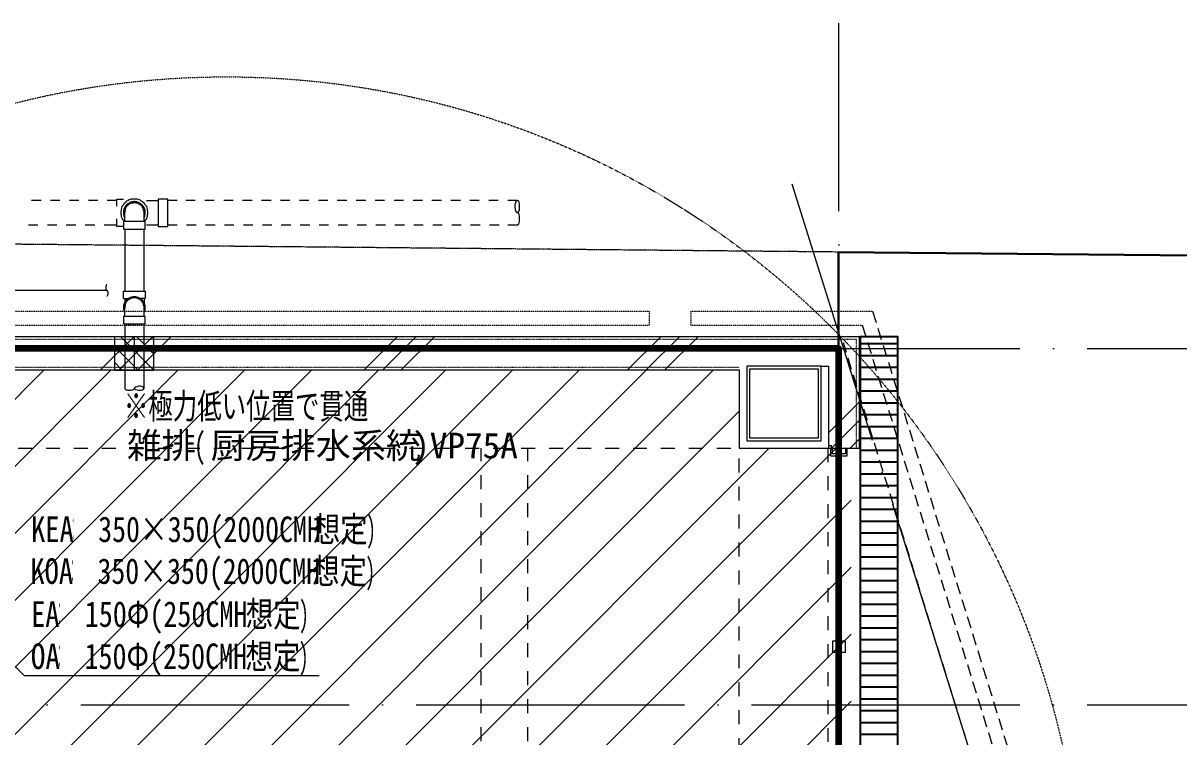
# Model space of a CAD drawing. Header units: millimetres. Extents: x 66582 to 239543, y 3715 to 66615.
# Drawn here: x 81535 to 87737, y 27503 to 31330 of the extents above; entities that cross this region are included whole.
import ezdxf

# ---------------------------------------------------------------- set-up
doc = ezdxf.new("R2010")
doc.units = ezdxf.units.MM
for name, pattern in [('ACAD_ISO04W100', [30, 24, -3, 0, -3]), ('CENTER', [10.6, 7, -1.2, 1.2, -1.2]), ('DASHED1', [2.5, 1.25, -1.25]), ('DASHED2', [9.525, 6.35, -3.175]), ('VW-01 短破線', [2.116125, 1.058062, -1.058062]), ('ラインタイプ-11', [2.116537, 1.058463, -1.058075]), ('ラインタイプ-35', [1.058062, 0.352679, -0.705383])]:
    doc.linetypes.add(name, pattern=pattern)
doc.layers.get('Defpoints').update_dxf_attribs({"color": 252})
for name, color, linetype, lineweight in [('1-0通芯', 2, 'ACAD_ISO04W100', 5), ('1-1 躯体', 6, 'Continuous', 18), ('1-12 天伏図', 1, 'Continuous', 13), ('1-18 敷地境界線', 6, 'Continuous', 20), ('1-3 内装仕上', 7, 'Continuous', 15), ('1-4 金属建具類', 1, 'Continuous', 13), ('10-12 ハッチ', 50, 'Continuous', 13), ('5-1 換気ダクト', 80, 'Continuous', 9), ('6-1 給水管', 170, 'Continuous', 13), ('6-4 排水管・通気管', 32, 'Continuous', 13), ('C-0 リースライン図', 11, 'Continuous', 30), ('C-7 排煙検証図', 181, 'Continuous', 13), ('非常照明_プロット', 7, 'Continuous', 5)]:
    doc.layers.add(name, color=color, linetype=linetype, lineweight=lineweight)
doc.layers.add('1-5 金物類', color=4, linetype='Continuous')
doc.styles.add('MS Gothic', font='MS Gothic.ttf', dxfattribs={"height": 1})

# ---------------------------------------------------------------- blocks, each defined once
blk = doc.blocks.new('グループ-1760')
at = {"layer": '非常照明_プロット', "color": 94, "linetype": 'VW-01 短破線', "lineweight": 18, "true_color": 0x00aa00, "transparency": 33554687}
blk.add_circle((2864.1, 39887.7), 4600, dxfattribs=at)

msp = doc.modelspace()

# ---------------------------------------------------------------- hatches: boundary and pattern name
at = {"layer": '1-5 金物類'}
h = msp.add_hatch(dxfattribs=at)
h.set_pattern_fill('ANSI31', color=256, scale=20, angle=315)
h.set_pattern_definition([(0, (14604.215, 63394.58), (1e-14, 63.5), [])])
h.paths.add_polyline_path([(86027.6816, 27138.4572), (86227.6816, 27138.4572), (86227.6816, 29650.9572), (86027.6816, 29650.9572)])
at = {"layer": '10-12 ハッチ', "true_color": 0xaaaaaa, "transparency": 33554687}
h = msp.add_hatch(dxfattribs=at)
h.set_pattern_fill('RC', color=253, scale=50, style=0, pattern_type=2)
h.set_pattern_definition([(45, (79104.3, 63394.6), (-707.107, 707.107), []), (45, (79204.3, 63394.6), (-707.107, 707.107), []), (45, (79304.3, 63394.6), (-707.107, 707.107), [])])
h.paths.add_polyline_path([(85182.6818, 29470.9572), (85857.6814, 29480.9571), (85857.6814, 29065.9574), (85872.6814, 29065.9574), (85872.6814, 29050.9574), (86022.6814, 29050.9574), (86022.6814, 29650.9572), (79274.6814, 29650.9572), (79274.6814, 29470.9572)])
h.paths.add_polyline_path([(85857.6814, 29060.9573), (85855.1816, 29050.9574), (85857.6814, 29050.9574)])
h.paths.add_polyline_path([(71247.2739, 29650.9572), (71247.2739, 25450.6727), (71269.117, 25450.6727), (71269.117, 24913.6906), (71247.2739, 24913.6906), (71247.2739, 23275.9572), (72567.6816, 23275.9572), (72567.6816, 22470.957), (72567.6818, 22470.957), (72747.6816, 22470.957), (72747.6816, 22543.4572), (73047.6816, 22543.4572), (73047.6814, 22543.4572), (73047.6814, 22708.4572), (73047.6816, 22708.4572), (72732.6816, 22708.4572), (72732.6816, 23760.9572), (73047.6816, 23760.9572), (73047.6814, 23760.9572), (73047.6814, 23910.9572), (73047.6816, 23910.9572), (72567.6816, 23910.9572), (72567.6816, 23425.9572), (71427.2739, 23425.9572), (71427.2739, 29470.9572), (72567.6818, 29470.9572), (72567.6818, 29050.9574), (73047.6814, 29050.9574), (73047.6814, 29050.9572), (73047.6814, 29470.9572), (77877.6818, 29470.9572), (77877.6818, 29050.9574), (78357.6814, 29050.9574), (78357.6814, 29470.9572), (78467.6814, 29470.9572), (78467.6814, 29650.9572)])
h.paths.add_polyline_path([(72607.6818, 29437.1109), (72607.6818, 29144.8035), (72607.6818, 29090.9574), (72661.5279, 29090.9574), (72953.8353, 29090.9574), (73007.6814, 29090.9574), (73007.6814, 29144.8035), (73007.6814, 29437.1109), (73007.6814, 29490.957), (72953.8353, 29490.957), (72661.5279, 29490.957), (72607.6818, 29490.957)], flags=16)
h.paths.add_polyline_path([(72623.0664, 29437.1109), (72623.0664, 29144.8035), (72623.0664, 29106.342), (72661.5279, 29106.342), (72953.8353, 29106.342), (72992.2968, 29106.342), (72992.2968, 29144.8035), (72992.2968, 29437.1109), (72992.2968, 29475.5724), (72953.8353, 29475.5724), (72661.5279, 29475.5724), (72623.0664, 29475.5724)], flags=0)
h.paths.add_polyline_path([(77917.6818, 29437.1109), (77917.6818, 29144.8035), (77917.6818, 29090.9574), (77971.5279, 29090.9574), (78263.8353, 29090.9574), (78317.6814, 29090.9574), (78317.6814, 29144.8035), (78317.6814, 29437.1109), (78317.6814, 29490.957), (78263.8353, 29490.957), (77971.5279, 29490.957), (77917.6818, 29490.957)], flags=16)
h.paths.add_polyline_path([(77933.0664, 29437.1109), (77933.0664, 29144.8035), (77933.0664, 29106.342), (77971.5279, 29106.342), (78263.8353, 29106.342), (78302.2968, 29106.342), (78302.2968, 29144.8035), (78302.2968, 29437.1109), (78302.2968, 29475.5724), (78263.8353, 29475.5724), (77971.5279, 29475.5724), (77933.0664, 29475.5724)], flags=0)
h.paths.add_polyline_path([(71269.117, 24913.6906), (71269.117, 25450.6727), (71247.2739, 25450.6727), (71247.2739, 24913.6906)])
h.paths.add_polyline_path([(73842.6816, 23760.9572), (77877.6818, 23760.9572), (77877.6818, 23910.9572), (73842.6816, 23910.9572)])
h.paths.add_polyline_path([(77877.6818, 23910.9572), (77877.6818, 23760.9572), (78357.6814, 23760.9572), (78357.6814, 23910.9572)])
h.paths.add_polyline_path([(78357.6814, 23910.9572), (78357.6814, 23760.9572), (78357.6814, 23745.9572), (84172.6816, 23745.9572), (84172.6816, 23545.9572), (85862.6816, 23545.9572), (85862.6816, 21990.9574), (85377.6818, 21990.9574), (85367.6816, 21990.9574), (85367.6816, 22765.9572), (85217.6816, 22765.9572), (85217.6816, 21855.9572), (86012.6816, 21855.9572), (86012.6816, 23725.9572), (84352.6816, 23725.9572), (84352.6816, 23925.9572), (78357.6814, 23925.9572)])

# ---------------------------------------------------------------- linework, layer by layer
at = {"layer": '1-0通芯', "ltscale": 60, "transparency": 33554687}
for p, q in [((85912.6816, 17720.8376), (85912.6816, 31330.4216)), ((85912.6816, 17720.8376), (85912.6816, 31330.4216)), ((85660.6802, 30468.9635), (89537.8733, 18104.9336)), ((85660.6802, 30468.9635), (89537.8733, 18104.9336)), ((69243.0049, 29585.9572), (90458.2195, 29585.9572)), ((69243.0049, 29585.9572), (90458.2195, 29585.9572)), ((69243.0049, 27675.9572), (90458.2195, 27675.9572)), ((69243.0049, 27675.9572), (90458.2195, 27675.9572))]:
    msp.add_line(p, q, dxfattribs=at)
at = {"layer": '1-1 躯体', "linetype": 'ラインタイプ-11', "transparency": 33554687}
for p, q in [((79399.8545, 29785.9572), (84893.8545, 29785.9572)), ((84893.8545, 29785.9572), (84893.8545, 29710.9572)), ((85118.7451, 29785.9572), (86093.1654, 29785.9572)), ((85118.7451, 29785.9572), (85118.7451, 29710.9572)), ((79399.8545, 29710.9572), (84893.8545, 29710.9572)), ((85118.7451, 29710.9572), (86037.8943, 29710.9572))]:
    msp.add_line(p, q, dxfattribs=at)
at = {"layer": '1-1 躯体', "linetype": 'DASHED2', "ltscale": 10, "transparency": 33554687}
for p, q in [((86093.1654, 29785.9572), (89311.6064, 19403.8894)), ((86037.8943, 29710.9572), (89211.3853, 19473.8894))]:
    msp.add_line(p, q, dxfattribs=at)
at = {"layer": '1-1 躯体'}
for p, q in [((79274.6814, 29650.9572), (86022.6814, 29650.9572)), ((86022.6814, 29050.9574), (86022.6814, 29650.9572)), ((79274.6814, 29470.9572), (85377.6818, 29470.9572)), ((85377.6818, 29470.9572), (85377.6818, 29050.9574)), ((85417.6818, 29490.957), (85417.6818, 29090.9574)), ((85817.6814, 29490.957), (85417.6818, 29490.957)), ((85433.0664, 29475.5724), (85433.0664, 29106.342)), ((85802.2968, 29475.5724), (85433.0664, 29475.5724)), ((85763.8353, 29490.957), (85471.5279, 29490.957)), ((85763.8353, 29490.957), (85471.5279, 29490.957)), ((85763.8353, 29475.5724), (85471.5279, 29475.5724)), ((85763.8353, 29475.5724), (85471.5279, 29475.5724)), ((85802.2968, 29106.342), (85802.2968, 29475.5724)), ((85817.6814, 29090.9574), (85817.6814, 29490.957)), ((85817.6814, 29490.957), (85857.6814, 29490.957)), ((85857.6814, 29050.9574), (85857.6814, 29490.957)), ((85417.6818, 29437.1109), (85417.6818, 29144.8035)), ((85417.6818, 29437.1109), (85417.6818, 29144.8035)), ((85433.0664, 29437.1109), (85433.0664, 29144.8035)), ((85433.0664, 29437.1109), (85433.0664, 29144.8035)), ((85802.2968, 29144.8035), (85802.2968, 29437.1109)), ((85802.2968, 29144.8035), (85802.2968, 29437.1109)), ((85817.6814, 29144.8035), (85817.6814, 29437.1109)), ((85817.6814, 29144.8035), (85817.6814, 29437.1109)), ((85417.6818, 29090.9574), (85817.6814, 29090.9574)), ((85433.0664, 29106.342), (85802.2968, 29106.342)), ((85471.5279, 29106.342), (85763.8353, 29106.342)), ((85471.5279, 29106.342), (85763.8353, 29106.342)), ((85471.5279, 29090.9574), (85763.8353, 29090.9574)), ((85471.5279, 29090.9574), (85763.8353, 29090.9574)), ((85377.6818, 29050.9574), (85857.6814, 29050.9574)), ((85855.1816, 29050.9574), (86022.6814, 29050.9574)), ((85857.6814, 29065.9574), (85872.6814, 29065.9574)), ((85872.6814, 29050.9574), (85872.6814, 29065.9574))]:
    msp.add_line(p, q, dxfattribs=at)
at = {"layer": '1-1 躯体', "linetype": 'ラインタイプ-35'}
for p, q in [((79274.6814, 29635.9572), (86007.6814, 29635.9572)), ((86007.6814, 29050.9574), (86007.6814, 29635.9572)), ((79274.6814, 29485.9572), (85377.6818, 29485.9572))]:
    msp.add_line(p, q, dxfattribs=at)
at = {"layer": '1-1 躯体', "linetype": 'Continuous', "transparency": 33554687}
msp.add_line((85912.6816, 29033.3813), (85912.6816, 29033.3813), dxfattribs=at)
at = {"layer": '1-1 躯体', "linetype": 'DASHED2', "ltscale": 10, "transparency": 33554687}
msp.add_lwpolyline([(85793.2195, 21905.9572), (85793.2195, 21375.4233), (88489.3556, 21375.4233), (85936.3265, 29616.4389)], dxfattribs=at)
at = {"layer": '1-12 天伏図', "linetype": 'DASHED1', "ltscale": 60, "transparency": 33554687}
for p, q in [((78357.6814, 29050.9572), (85377.6818, 29050.9572)), ((85377.6818, 22470.957), (85377.6818, 29050.9572)), ((85855.1816, 23725.9572), (85855.1816, 29050.9574))]:
    msp.add_line(p, q, dxfattribs=at)
at = {"layer": '1-18 敷地境界線', "linetype": 'CENTER'}
msp.add_lwpolyline([(70777.2426, 30245.8759), (70814.2727, 19106.1739), (91059.5492, 19106.1739), (88019.4746, 30083.1335)], close=True, dxfattribs=at)
at = {"layer": '1-3 内装仕上', "lineweight": 9, "ltscale": 80}
msp.add_line((85855.1816, 29050.9574), (85970.1816, 29050.9574), dxfattribs=at)
at = {"layer": '1-5 金物類'}
msp.add_lwpolyline([(86227.6816, 27138.4572), (86027.6816, 27138.4572), (86027.6816, 29650.9572), (86227.6816, 29650.9572)], close=True, dxfattribs=at)
at = {"layer": 'Defpoints'}
msp.add_lwpolyline([(80462.6767, 29585.9572), (80462.6767, 23835.9572), (84262.6816, 23835.9572), (84262.6816, 23635.9572), (85912.6816, 23635.9572), (85912.6816, 29585.9572)], close=True, dxfattribs=at)

# ---------------------------------------------------------------- next in the draw order: block references
at = {"layer": '非常照明_プロット', "color": 7, "transparency": 33554687}
msp.add_blockref('グループ-1760', (79760.3185, -13445.3852), dxfattribs=at)

# ---------------------------------------------------------------- next in the draw order: hatches: boundary and pattern name
at = {"layer": 'C-7 排煙検証図', "transparency": 33554636}
h = msp.add_hatch(dxfattribs=at)
h.set_pattern_fill('ANSI31', color=220, scale=80)
h.set_pattern_definition([(45, (36904.27, 63394.58), (-179.6051, 179.6051), [])])
h.paths.add_polyline_path([(80520.1767, 23925.9572), (84352.6816, 23925.9572), (84352.6816, 23725.9572), (85977.6814, 23725.9572), (85977.6814, 29050.9574), (85377.6818, 29050.9574), (85377.6818, 29470.9572), (80520.1767, 29470.9572)])

# ---------------------------------------------------------------- next in the draw order: linework, layer by layer
at = {"layer": '1-12 天伏図', "linetype": 'DASHED1', "ltscale": 60, "transparency": 33554687}
for p, q in [((83992.6816, 22530.9572), (83992.6816, 29050.9572)), ((84242.6816, 22530.9572), (84242.6816, 29050.9572))]:
    msp.add_line(p, q, dxfattribs=at)
at = {"layer": '1-4 金属建具類'}
for p, q in [((85912.6816, 29020.9574), (85912.6816, 28002.2074)), ((85912.6816, 27972.2074), (85912.6816, 26953.4574))]:
    msp.add_line(p, q, dxfattribs=at)
for points in [[(85877.6816, 29045.9574), (85867.6816, 29045.9574), (85867.6816, 29010.9574), (85901.4316, 29010.9574)], [(85923.9316, 29010.9574), (85957.6816, 29010.9574), (85957.6816, 29045.9574), (85947.6816, 29045.9574)], [(85901.4316, 28002.2074), (85901.4316, 29020.9574), (85923.9316, 29020.9574), (85923.9316, 28002.2074)], [(85947.6816, 28017.2074), (85923.9316, 28017.2074), (85923.9316, 28002.2074), (85901.4316, 28002.2074), (85901.4316, 28017.2074), (85877.6816, 28017.2074), (85877.6816, 27957.2074), (85901.4316, 27957.2074), (85901.4316, 27972.2074), (85923.9316, 27972.2074), (85923.9316, 27957.2074), (85947.6816, 27957.2074), (85947.6816, 28017.2074)], [(85923.9316, 27957.2074), (85923.9316, 26953.4574), (85901.4316, 26953.4574), (85901.4316, 27957.2074)]]:
    msp.add_lwpolyline(points, dxfattribs=at)
msp.add_lwpolyline([(85877.6816, 29020.9574), (85877.6816, 29050.9574), (85947.6816, 29050.9574), (85947.6816, 29020.9574)], close=True, dxfattribs=at)
at = {"layer": '5-1 換気ダクト', "color": 92, "linetype": 'Continuous', "lineweight": 20, "true_color": 0x00c000}
for p, q in [((80532.6315, 28837.1741), (81540.1653, 27831.7575)), ((81540.1653, 27831.7575), (83123.4315, 27831.7575))]:
    msp.add_line(p, q, dxfattribs=at)
at = {"layer": '6-1 給水管', "color": 132, "linetype": 'Continuous', "lineweight": 20, "true_color": 0x00c0c0}
msp.add_line((81984.6644, 29897.624), (81129.5303, 29897.624), dxfattribs=at)
for points in [[(81984.6644, 29927.2573), (81982.5478, 29927.2573), (81982.5478, 29925.1407), (81980.4312, 29925.1407), (81980.4312, 29923.0241), (81978.3147, 29918.7909), (81978.3147, 29916.6743), (81978.3147, 29914.5578), (81978.3147, 29910.3235), (81978.3147, 29908.2069), (81978.3147, 29903.9738), (81980.4312, 29901.8572), (81980.4312, 29899.7406), (81982.5478, 29897.624), (81982.5478, 29897.624), (81984.6644, 29897.624)], [(81984.6644, 29867.9908), (81986.781, 29867.9908), (81986.781, 29867.9908), (81988.8976, 29870.1074), (81988.8976, 29872.224), (81988.8976, 29874.3406), (81991.0141, 29876.4572), (81991.0141, 29880.6903), (81991.0141, 29882.808), (81991.0141, 29887.0411), (81988.8976, 29889.1577), (81988.8976, 29891.2743), (81988.8976, 29893.3909), (81986.781, 29895.5075), (81986.781, 29897.624), (81984.6644, 29897.624)]]:
    msp.add_lwpolyline(points, dxfattribs=at)
at = {"layer": '6-4 排水管・通気管', "color": 92, "linetype": 'Continuous', "lineweight": 9, "true_color": 0x00c000}
for p, q in [((81631.1815, 30380.2249), (81580.3814, 30380.2249)), ((81732.7816, 30380.2249), (81681.9815, 30380.2249)), ((81834.3818, 30380.2249), (81783.5812, 30380.2249)), ((81935.9809, 30380.2249), (81885.1819, 30380.2249)), ((82037.5811, 30380.2249), (81986.7821, 30380.2249)), ((82361.4319, 30380.2249), (82310.6318, 30380.2249)), ((82458.7978, 30380.2249), (82407.9977, 30380.2249)), ((82560.398, 30380.2249), (82509.5979, 30380.2249)), ((82661.9982, 30380.2249), (82611.197, 30380.2249)), ((82763.5972, 30380.2249), (82712.7977, 30380.2249)), ((82865.1974, 30380.2249), (82814.3984, 30380.2249)), ((82966.7976, 30380.2249), (82915.9986, 30380.2249)), ((83068.3978, 30380.2249), (83017.5982, 30380.2249)), ((83169.9985, 30380.2249), (83119.1973, 30380.2249)), ((83271.5981, 30380.2249), (83220.798, 30380.2249)), ((83373.1983, 30380.2249), (83322.3982, 30380.2249)), ((83474.7984, 30380.2249), (83423.9973, 30380.2249)), ((83576.3975, 30380.2249), (83525.5985, 30380.2249)), ((83677.9977, 30380.2249), (83627.1987, 30380.2249)), ((83779.5979, 30380.2249), (83728.7978, 30380.2249)), ((83881.197, 30380.2249), (83830.398, 30380.2249)), ((83982.7982, 30380.2249), (83931.9981, 30380.2249)), ((84084.3984, 30380.2249), (84033.5972, 30380.2249)), ((84185.9986, 30380.2249), (84135.1974, 30380.2249)), ((81563.4487, 30248.9915), (81614.2477, 30248.9915)), ((81665.0478, 30248.9915), (81715.8479, 30248.9915)), ((81766.648, 30248.9915), (81817.447, 30248.9915)), ((81868.2482, 30248.9915), (81919.0477, 30248.9915)), ((81969.8473, 30248.9915), (82020.6484, 30248.9915)), ((81986.7821, 30248.9915), (82037.5811, 30248.9915)), ((82310.6318, 30248.9915), (82361.4319, 30248.9915)), ((82412.2309, 30248.9915), (82463.032, 30248.9915)), ((82513.8311, 30248.9915), (82564.6311, 30248.9915)), ((82615.4312, 30248.9915), (82666.2313, 30248.9915)), ((82717.0303, 30248.9915), (82767.8315, 30248.9915)), ((82818.631, 30248.9915), (82869.4306, 30248.9915)), ((82920.2317, 30248.9915), (82971.0307, 30248.9915)), ((83021.8319, 30248.9915), (83072.6309, 30248.9915)), ((83123.4315, 30248.9915), (83174.2311, 30248.9915)), ((83225.0301, 30248.9915), (83275.8323, 30248.9915)), ((83326.6313, 30248.9915), (83377.4314, 30248.9915)), ((83428.2315, 30248.9915), (83479.0316, 30248.9915)), ((83529.8306, 30248.9915), (83580.6318, 30248.9915)), ((83631.4319, 30248.9915), (83682.2309, 30248.9915)), ((83733.032, 30248.9915), (83783.831, 30248.9915)), ((83834.6311, 30248.9915), (83885.4312, 30248.9915)), ((83936.2313, 30248.9915), (83987.0303, 30248.9915)), ((84037.8315, 30248.9915), (84088.6315, 30248.9915)), ((84135.1974, 30248.9915), (84185.9986, 30248.9915))]:
    msp.add_line(p, q, dxfattribs=at)
at = {"layer": '6-4 排水管・通気管', "color": 92, "linetype": 'Continuous', "lineweight": 20, "true_color": 0x00c000}
for p, q in [((82037.5811, 30348.474), (82037.5811, 30386.5746)), ((82037.5811, 30386.5746), (82073.5651, 30386.5746)), ((82062.9811, 30340.0077), (82060.864, 30333.6579)), ((82060.864, 30333.6579), (82060.864, 30327.3082)), ((82065.0982, 30346.3574), (82062.9811, 30340.0077)), ((82069.3319, 30352.7082), (82065.0982, 30346.3574)), ((82073.5651, 30356.9414), (82069.3319, 30352.7082)), ((82075.6806, 30363.2911), (82073.5651, 30356.9414)), ((82075.6806, 30329.4248), (82073.5651, 30325.1905)), ((82082.0303, 30367.5243), (82075.6806, 30363.2911)), ((82077.7977, 30337.8911), (82075.6806, 30333.6579)), ((82075.6806, 30333.6579), (82075.6806, 30329.4248)), ((82079.9148, 30342.1243), (82077.7977, 30337.8911)), ((82082.0303, 30346.3574), (82079.9148, 30342.1243)), ((82086.2646, 30371.7575), (82082.0303, 30367.5243)), ((82084.148, 30350.5906), (82082.0303, 30346.3574)), ((82084.148, 30335.7745), (82082.0303, 30333.6579)), ((82082.0303, 30333.6579), (82082.0303, 30329.4248)), ((82082.0303, 30329.4248), (82082.0303, 30327.3082)), ((82088.3811, 30352.7082), (82084.148, 30350.5906)), ((82086.2646, 30340.0077), (82084.148, 30335.7745)), ((82090.4977, 30375.9906), (82086.2646, 30371.7575)), ((82088.3811, 30344.2408), (82086.2646, 30342.1243)), ((82086.2646, 30342.1243), (82086.2646, 30340.0077)), ((82090.4977, 30356.9414), (82088.3811, 30352.7082)), ((82090.4977, 30346.3574), (82088.3811, 30344.2408)), ((82096.8485, 30378.1072), (82090.4977, 30375.9906)), ((82094.7309, 30359.058), (82090.4977, 30356.9414)), ((82092.6154, 30350.5906), (82090.4977, 30346.3574)), ((82094.7309, 30352.7082), (82092.6154, 30350.5906)), ((82098.9651, 30363.2911), (82094.7309, 30359.058)), ((82096.8485, 30354.8248), (82094.7309, 30352.7082)), ((82103.1983, 30382.3414), (82096.8485, 30378.1072)), ((82101.0812, 30356.9414), (82096.8485, 30354.8248)), ((82103.1983, 30365.4077), (82098.9651, 30363.2911)), ((82103.1983, 30359.058), (82101.0812, 30356.9414)), ((82109.548, 30384.4569), (82103.1983, 30382.3414)), ((82107.4315, 30367.5243), (82103.1983, 30365.4077)), ((82105.3149, 30359.058), (82103.1983, 30359.058)), ((82107.4315, 30361.1746), (82105.3149, 30359.058)), ((82111.6651, 30369.6409), (82107.4315, 30367.5243)), ((82111.6651, 30363.2911), (82107.4315, 30361.1746)), ((82115.8978, 30386.5746), (82109.548, 30384.4569)), ((82115.8978, 30371.7575), (82111.6651, 30369.6409)), ((82113.7807, 30363.2911), (82111.6651, 30363.2911)), ((82118.0149, 30365.4077), (82113.7807, 30363.2911)), ((82122.2486, 30386.5746), (82115.8978, 30386.5746)), ((82120.1309, 30371.7575), (82115.8978, 30371.7575)), ((82120.1309, 30365.4077), (82118.0149, 30365.4077)), ((82124.3641, 30371.7575), (82120.1309, 30371.7575)), ((82124.3641, 30365.4077), (82120.1309, 30365.4077)), ((82128.5973, 30386.5746), (82122.2486, 30386.5746)), ((82128.5973, 30373.874), (82124.3641, 30371.7575)), ((82126.4818, 30367.5243), (82124.3641, 30365.4077)), ((82130.7144, 30367.5243), (82126.4818, 30367.5243)), ((82134.947, 30386.5746), (82128.5973, 30386.5746)), ((82134.947, 30373.874), (82128.5973, 30373.874)), ((82132.8315, 30367.5243), (82130.7144, 30367.5243)), ((82137.0647, 30367.5243), (82132.8315, 30367.5243)), ((82141.2978, 30386.5746), (82134.947, 30386.5746)), ((82139.1812, 30371.7575), (82134.947, 30373.874)), ((82139.1812, 30365.4077), (82137.0647, 30367.5243)), ((82143.4144, 30371.7575), (82139.1812, 30371.7575)), ((82143.4144, 30365.4077), (82139.1812, 30365.4077)), ((82147.6476, 30386.5746), (82141.2978, 30386.5746)), ((82147.6476, 30371.7575), (82143.4144, 30371.7575)), ((82145.5321, 30365.4077), (82143.4144, 30365.4077)), ((82149.7652, 30363.2911), (82145.5321, 30365.4077)), ((82153.9978, 30384.4569), (82147.6476, 30386.5746)), ((82151.8818, 30369.6409), (82147.6476, 30371.7575)), ((82151.8818, 30363.2911), (82149.7652, 30363.2911)), ((82156.115, 30367.5243), (82151.8818, 30369.6409)), ((82153.9978, 30361.1746), (82151.8818, 30363.2911)), ((82160.3481, 30382.3414), (82153.9978, 30384.4569)), ((82158.2315, 30359.058), (82153.9978, 30361.1746)), ((82160.3481, 30365.4077), (82156.115, 30367.5243)), ((82160.3481, 30359.058), (82158.2315, 30359.058)), ((82166.6973, 30378.1072), (82160.3481, 30382.3414)), ((82164.5818, 30363.2911), (82160.3481, 30365.4077)), ((82162.4647, 30356.9414), (82160.3481, 30359.058)), ((82166.6973, 30354.8248), (82162.4647, 30356.9414)), ((82168.8144, 30359.058), (82164.5818, 30363.2911)), ((82170.9316, 30375.9906), (82166.6973, 30378.1072)), ((82168.8144, 30352.7082), (82166.6973, 30354.8248)), ((82170.9316, 30356.9414), (82168.8144, 30359.058)), ((82170.9316, 30350.5906), (82168.8144, 30352.7082)), ((82177.2808, 30371.7575), (82170.9316, 30375.9906)), ((82175.1653, 30352.7082), (82170.9316, 30356.9414)), ((82173.0476, 30346.3574), (82170.9316, 30350.5906)), ((82175.1653, 30344.2408), (82173.0476, 30346.3574)), ((82177.2808, 30350.5906), (82175.1653, 30352.7082)), ((82175.1653, 30342.1243), (82175.1653, 30344.2408)), ((82177.2808, 30340.0077), (82175.1653, 30342.1243)), ((82181.5139, 30367.5243), (82177.2808, 30371.7575)), ((82181.5139, 30346.3574), (82177.2808, 30350.5906)), ((82179.3984, 30335.7745), (82177.2808, 30340.0077)), ((82179.3984, 30333.6579), (82179.3984, 30335.7745)), ((82181.5139, 30329.4248), (82179.3984, 30333.6579)), ((82185.7482, 30363.2911), (82181.5139, 30367.5243)), ((82183.631, 30342.1243), (82181.5139, 30346.3574)), ((82181.5139, 30327.3082), (82181.5139, 30329.4248)), ((82185.7482, 30337.8911), (82183.631, 30342.1243)), ((82189.9813, 30356.9414), (82185.7482, 30363.2911)), ((82187.8637, 30333.6579), (82185.7482, 30337.8911)), ((82187.8637, 30329.4248), (82187.8637, 30333.6579)), ((82189.9813, 30325.1905), (82187.8637, 30329.4248)), ((82194.2145, 30352.7082), (82189.9813, 30356.9414)), ((82198.4487, 30346.3574), (82194.2145, 30352.7082)), ((82196.3311, 30380.2249), (82259.8312, 30380.2249)), ((82200.5642, 30340.0077), (82198.4487, 30346.3574)), ((82202.6819, 30333.6579), (82200.5642, 30340.0077)), ((82202.6819, 30327.3082), (82202.6819, 30333.6579)), ((82310.6318, 30386.5746), (82259.8312, 30386.5746)), ((82259.8312, 30386.5746), (82259.8312, 30240.5241)), ((82310.6318, 30240.5241), (82310.6318, 30386.5746)), ((82037.5811, 30240.5241), (82037.5811, 30280.7413)), ((82060.864, 30327.3082), (82058.7485, 30320.9574)), ((82058.7485, 30320.9574), (82058.7485, 30314.6076)), ((82058.7485, 30314.6076), (82058.7485, 30308.2579)), ((82058.7485, 30308.2579), (82060.864, 30301.9081)), ((82060.864, 30301.9081), (82060.864, 30295.5573)), ((82060.864, 30295.5573), (82062.9811, 30289.2076)), ((82062.9811, 30289.2076), (82065.0982, 30282.8578)), ((82065.0982, 30282.8578), (82069.3319, 30276.5081)), ((82069.3319, 30276.5081), (82073.5651, 30272.2739)), ((82073.5651, 30325.1905), (82073.5651, 30318.8408)), ((82073.5651, 30318.8408), (82073.5651, 30314.6076)), ((82073.5651, 30314.6076), (82073.5651, 30310.3745)), ((82073.5651, 30310.3745), (82073.5651, 30306.1413)), ((82073.5651, 30306.1413), (82075.6806, 30301.9081)), ((82073.5651, 30272.2739), (82075.6806, 30265.9241)), ((82189.9813, 30265.9241), (82073.5651, 30265.9241)), ((82073.5651, 30265.9241), (82073.5651, 30225.7069)), ((82075.6806, 30301.9081), (82075.6806, 30297.6739)), ((82075.6806, 30297.6739), (82077.7977, 30291.3242)), ((82077.7977, 30291.3242), (82079.9148, 30287.091)), ((82082.0303, 30327.3082), (82079.9148, 30323.074)), ((82079.9148, 30323.074), (82079.9148, 30320.9574)), ((82079.9148, 30320.9574), (82079.9148, 30316.7242)), ((82079.9148, 30316.7242), (82079.9148, 30314.6076)), ((82079.9148, 30265.9241), (82079.9148, 30314.6076)), ((82183.631, 30323.074), (82181.5139, 30327.3082)), ((82183.631, 30320.9574), (82183.631, 30323.074)), ((82183.631, 30316.7242), (82183.631, 30320.9574)), ((82183.631, 30314.6076), (82183.631, 30316.7242)), ((82183.631, 30265.9241), (82183.631, 30314.6076)), ((82183.631, 30287.091), (82185.7482, 30291.3242)), ((82185.7482, 30291.3242), (82187.8637, 30297.6739)), ((82185.7482, 30265.9241), (82189.9813, 30272.2739)), ((82187.8637, 30301.9081), (82189.9813, 30306.1413)), ((82187.8637, 30297.6739), (82187.8637, 30301.9081)), ((82189.9813, 30318.8408), (82189.9813, 30325.1905)), ((82189.9813, 30314.6076), (82189.9813, 30318.8408)), ((82189.9813, 30310.3745), (82189.9813, 30314.6076)), ((82189.9813, 30306.1413), (82189.9813, 30310.3745)), ((82189.9813, 30272.2739), (82194.2145, 30276.5081)), ((82189.9813, 30225.7069), (82189.9813, 30265.9241)), ((82194.2145, 30276.5081), (82198.4487, 30282.8578)), ((82198.4487, 30282.8578), (82200.5642, 30289.2076)), ((82200.5642, 30289.2076), (82202.6819, 30295.5573)), ((82204.7985, 30320.9574), (82202.6819, 30327.3082)), ((82202.6819, 30301.9081), (82204.7985, 30308.2579)), ((82202.6819, 30295.5573), (82202.6819, 30301.9081)), ((82204.7985, 30314.6076), (82204.7985, 30320.9574)), ((82204.7985, 30308.2579), (82204.7985, 30314.6076)), ((82073.5651, 30240.5241), (82037.5811, 30240.5241)), ((82073.5651, 30225.7069), (82189.9813, 30225.7069)), ((82079.9148, 30225.7069), (82079.9148, 29893.3909)), ((82183.631, 29893.3909), (82183.631, 30225.7069)), ((82196.3311, 30248.9915), (82259.8312, 30248.9915)), ((82259.8312, 30240.5241), (82310.6318, 30240.5241)), ((82073.5651, 29893.3909), (82189.9813, 29893.3909)), ((82073.5651, 29853.1748), (82073.5651, 29893.3909)), ((82073.5651, 29853.1748), (82098.9651, 29853.1748)), ((82079.9148, 29832.0079), (82077.7977, 29827.7747)), ((82079.9148, 29853.1748), (82079.9148, 29832.0079)), ((82082.0303, 29836.2411), (82079.9148, 29832.0079)), ((82084.148, 29840.4742), (82082.0303, 29836.2411)), ((82088.3811, 29844.7074), (82084.148, 29840.4742)), ((82088.3811, 29834.1245), (82086.2646, 29832.0079)), ((82086.2646, 29832.0079), (82086.2646, 29829.8913)), ((82090.4977, 29846.824), (82088.3811, 29844.7074)), ((82090.4977, 29838.3576), (82088.3811, 29834.1245)), ((82094.7309, 29851.0582), (82090.4977, 29846.824)), ((82092.6154, 29840.4742), (82090.4977, 29838.3576)), ((82094.7309, 29842.5908), (82092.6154, 29840.4742)), ((82098.9651, 29853.1748), (82094.7309, 29851.0582)), ((82096.8485, 29844.7074), (82094.7309, 29842.5908)), ((82101.0812, 29846.824), (82096.8485, 29844.7074)), ((82103.1983, 29855.2903), (82098.9651, 29853.1748)), ((82103.1983, 29848.9405), (82101.0812, 29846.824)), ((82107.4315, 29857.4079), (82103.1983, 29855.2903)), ((82105.3149, 29851.0582), (82103.1983, 29848.9405)), ((82107.4315, 29851.0582), (82105.3149, 29851.0582)), ((82111.6651, 29859.5245), (82107.4315, 29857.4079)), ((82111.6651, 29853.1748), (82107.4315, 29851.0582)), ((82115.8978, 29861.6411), (82111.6651, 29859.5245)), ((82113.7807, 29853.1748), (82111.6651, 29853.1748)), ((82118.0149, 29855.2903), (82113.7807, 29853.1748)), ((82120.1309, 29861.6411), (82115.8978, 29861.6411)), ((82120.1309, 29855.2903), (82118.0149, 29855.2903)), ((82124.3641, 29863.7577), (82120.1309, 29861.6411)), ((82124.3641, 29857.4079), (82120.1309, 29855.2903)), ((82128.5973, 29863.7577), (82124.3641, 29863.7577)), ((82126.4818, 29857.4079), (82124.3641, 29857.4079)), ((82130.7144, 29857.4079), (82126.4818, 29857.4079)), ((82134.947, 29863.7577), (82128.5973, 29863.7577)), ((82132.8315, 29857.4079), (82130.7144, 29857.4079)), ((82137.0647, 29857.4079), (82132.8315, 29857.4079)), ((82139.1812, 29863.7577), (82134.947, 29863.7577)), ((82139.1812, 29857.4079), (82137.0647, 29857.4079)), ((82143.4144, 29861.6411), (82139.1812, 29863.7577)), ((82143.4144, 29855.2903), (82139.1812, 29857.4079)), ((82147.6476, 29861.6411), (82143.4144, 29861.6411)), ((82145.5321, 29855.2903), (82143.4144, 29855.2903)), ((82149.7652, 29853.1748), (82145.5321, 29855.2903)), ((82151.8818, 29859.5245), (82147.6476, 29861.6411)), ((82151.8818, 29853.1748), (82149.7652, 29853.1748)), ((82156.115, 29857.4079), (82151.8818, 29859.5245)), ((82153.9978, 29851.0582), (82151.8818, 29853.1748)), ((82158.2315, 29851.0582), (82153.9978, 29851.0582)), ((82160.3481, 29855.2903), (82156.115, 29857.4079)), ((82160.3481, 29848.9405), (82158.2315, 29851.0582)), ((82164.5818, 29853.1748), (82160.3481, 29855.2903)), ((82162.4647, 29846.824), (82160.3481, 29848.9405)), ((82166.6973, 29844.7074), (82162.4647, 29846.824)), ((82168.8144, 29851.0582), (82164.5818, 29853.1748)), ((82189.9813, 29853.1748), (82164.5818, 29853.1748)), ((82168.8144, 29842.5908), (82166.6973, 29844.7074)), ((82170.9316, 29846.824), (82168.8144, 29851.0582)), ((82170.9316, 29840.4742), (82168.8144, 29842.5908)), ((82175.1653, 29844.7074), (82170.9316, 29846.824)), ((82173.0476, 29838.3576), (82170.9316, 29840.4742)), ((82175.1653, 29834.1245), (82173.0476, 29838.3576)), ((82177.2808, 29840.4742), (82175.1653, 29844.7074)), ((82175.1653, 29832.0079), (82175.1653, 29834.1245)), ((82177.2808, 29829.8913), (82175.1653, 29832.0079)), ((82181.5139, 29836.2411), (82177.2808, 29840.4742)), ((82183.631, 29832.0079), (82181.5139, 29836.2411)), ((82183.631, 29853.1748), (82183.631, 29832.0079)), ((82185.7482, 29827.7747), (82183.631, 29832.0079)), ((82189.9813, 29893.3909), (82189.9813, 29853.1748)), ((82075.6806, 29819.3084), (82073.5651, 29815.0742)), ((82073.5651, 29815.0742), (82073.5651, 29810.841)), ((82073.5651, 29810.841), (82073.5651, 29806.6079)), ((82073.5651, 29806.6079), (82073.5651, 29800.2581)), ((82073.5651, 29800.2581), (82073.5651, 29796.0239)), ((82073.5651, 29796.0239), (82075.6806, 29791.7907)), ((82077.7977, 29827.7747), (82075.6806, 29823.5405)), ((82075.6806, 29823.5405), (82075.6806, 29819.3084)), ((82075.6806, 29791.7907), (82075.6806, 29787.5576)), ((82075.6806, 29787.5576), (82077.7977, 29783.3244)), ((82077.7977, 29783.3244), (82079.9148, 29779.0912)), ((82082.0303, 29817.1908), (82079.9148, 29815.0742)), ((82079.9148, 29815.0742), (82079.9148, 29810.841)), ((82079.9148, 29810.841), (82079.9148, 29808.7244)), ((82079.9148, 29808.7244), (82079.9148, 29804.4913)), ((82079.9148, 29757.9244), (82079.9148, 29804.4913)), ((82084.148, 29827.7747), (82082.0303, 29823.5405)), ((82082.0303, 29823.5405), (82082.0303, 29821.4239)), ((82082.0303, 29821.4239), (82082.0303, 29817.1908)), ((82086.2646, 29829.8913), (82084.148, 29827.7747)), ((82179.3984, 29827.7747), (82177.2808, 29829.8913)), ((82179.3984, 29823.5405), (82179.3984, 29827.7747)), ((82181.5139, 29821.4239), (82179.3984, 29823.5405)), ((82181.5139, 29817.1908), (82181.5139, 29821.4239)), ((82183.631, 29815.0742), (82181.5139, 29817.1908)), ((82183.631, 29810.841), (82183.631, 29815.0742)), ((82183.631, 29808.7244), (82183.631, 29810.841)), ((82183.631, 29804.4913), (82183.631, 29808.7244)), ((82183.631, 29757.9244), (82183.631, 29804.4913)), ((82183.631, 29779.0912), (82185.7482, 29783.3244)), ((82187.8637, 29823.5405), (82185.7482, 29827.7747)), ((82185.7482, 29783.3244), (82187.8637, 29787.5576)), ((82187.8637, 29819.3084), (82187.8637, 29823.5405)), ((82189.9813, 29815.0742), (82187.8637, 29819.3084)), ((82187.8637, 29791.7907), (82189.9813, 29796.0239)), ((82187.8637, 29787.5576), (82187.8637, 29791.7907)), ((82189.9813, 29810.841), (82189.9813, 29815.0742)), ((82189.9813, 29806.6079), (82189.9813, 29810.841)), ((82189.9813, 29800.2581), (82189.9813, 29806.6079)), ((82189.9813, 29796.0239), (82189.9813, 29800.2581)), ((82189.9813, 29757.9244), (82073.5651, 29757.9244)), ((82073.5651, 29757.9244), (82073.5651, 29717.7072)), ((82073.5651, 29717.7072), (82189.9813, 29717.7072)), ((82079.9148, 29717.7072), (82079.9148, 29372.6905)), ((82183.631, 29372.6905), (82183.631, 29717.7072)), ((82189.9813, 29717.7072), (82189.9813, 29757.9244))]:
    msp.add_line(p, q, dxfattribs=at)
at = {"layer": '6-4 排水管・通気管', "color": 12, "linetype": 'Continuous', "lineweight": 20, "true_color": 0xbf0000}
for p, q in [((82024.881, 29649.9744), (82024.881, 29470.0576)), ((82024.881, 29649.9744), (82234.4306, 29649.9744)), ((82234.4306, 29472.1741), (82056.6314, 29649.9744)), ((82130.7144, 29649.9744), (82130.7144, 29499.6908)), ((82234.4306, 29556.8406), (82143.4144, 29649.9744)), ((82234.4306, 29641.5081), (82228.0819, 29649.9744)), ((82234.4306, 29649.9744), (82234.4306, 29470.0576)), ((82024.881, 29597.0578), (82151.8818, 29470.0576)), ((82024.881, 29512.3913), (82067.2143, 29470.0576)), ((82024.881, 29470.0576), (82234.4306, 29470.0576)), ((82130.7144, 29520.8576), (82130.7144, 29470.0576))]:
    msp.add_line(p, q, dxfattribs=at)
at = {"layer": '6-4 排水管・通気管', "color": 92, "linetype": 'Continuous', "lineweight": 9, "true_color": 0x00c000}
for points in [[(84185.9986, 30380.2249), (84181.7654, 30378.1083), (84177.5322, 30369.642), (84173.2991, 30356.9414), (84173.2991, 30344.2419), (84175.4157, 30331.5414), (84179.6488, 30320.9585), (84183.882, 30314.6087), (84190.2317, 30314.6087), (84194.4649, 30320.9585), (84198.698, 30331.5414), (84198.698, 30344.2419), (84198.698, 30356.9414), (84196.5815, 30369.642), (84192.3483, 30378.1083), (84185.9986, 30380.2249)], [(84185.9986, 30248.9915), (84190.2317, 30248.9915), (84192.3483, 30251.1081), (84194.4649, 30255.3412), (84196.5815, 30259.5744), (84198.698, 30265.9252), (84198.698, 30272.2749), (84198.698, 30278.6247), (84198.698, 30284.9744), (84198.698, 30291.3252), (84198.698, 30297.675), (84196.5815, 30304.0247), (84194.4649, 30308.2579), (84192.3483, 30312.4911), (84190.2317, 30314.6076), (84185.9986, 30314.6076)]]:
    msp.add_lwpolyline(points, dxfattribs=at)
at = {"layer": '6-4 排水管・通気管', "color": 92, "linetype": 'Continuous', "lineweight": 20, "true_color": 0x00c000}
for points in [[(82079.9148, 29372.6905), (82079.9148, 29370.574), (82082.0314, 29368.4574), (82084.148, 29366.3408), (82088.3817, 29364.2242), (82092.6148, 29364.2242), (82096.848, 29362.1076), (82103.1983, 29362.1076), (82107.4315, 29362.1076), (82113.7817, 29362.1076), (82118.0149, 29364.2242), (82122.2481, 29364.2242), (82126.4818, 29366.3408), (82128.5983, 29368.4574), (82130.7149, 29370.574), (82130.7149, 29372.6905)], [(82183.631, 29372.6905), (82181.5145, 29376.9237), (82175.1642, 29381.1569), (82166.6979, 29383.2735), (82153.9978, 29383.2735), (82145.531, 29381.1569), (82137.0641, 29379.0403), (82132.831, 29374.8071), (82132.831, 29370.574), (82137.0641, 29366.3408), (82145.531, 29364.2242), (82153.9978, 29362.1076), (82166.6979, 29362.1076), (82175.1642, 29364.2242), (82181.5145, 29368.4574), (82183.631, 29372.6905)]]:
    msp.add_lwpolyline(points, dxfattribs=at)
at = {"layer": 'C-0 リースライン図'}
msp.add_lwpolyline([(86027.6816, 23725.9572), (87948.1329, 23725.9572), (87993.1329, 23725.9572), (87993.1329, 24995.9572), (89428.3707, 24995.9572), (88019.4746, 30083.1335), (85910.1931, 30101.9802), (85915.1702, 23725.9572)], dxfattribs=at)
at = {"layer": 'C-0 リースライン図', "lineweight": 200}
msp.add_lwpolyline([(80462.6767, 29560.9572), (80462.6767, 23835.9572), (84262.6816, 23835.9572), (84262.6816, 23635.9572), (85912.6816, 23635.9572), (85912.6816, 29585.9572), (80462.6767, 29585.9572)], dxfattribs=at)

# ---------------------------------------------------------------- next in the draw order: texts
at = {"layer": '5-1 換気ダクト', "color": 92, "linetype": 'Continuous', "true_color": 0x00c000, "style": 'MS Gothic'}
for s, height, width, p in [('雑排', 137.09642, 0.989916, (82092.7139, 28997.0604)), ('(', 137.0964, 0.661327, (82452.4814, 28997.0604)), ('厨房排水系統', 137.09642, 1.005376, (82541.3811, 28997.0604)), (')VP75A', 137.09642, 1.013349, (83622.7664, 28997.0604)), ('350×350(2000CMH', 137.096418, 0.800483, (81933.9311, 28323.779)), ('想定', 137.09642, 0.7875, (83085.3977, 28323.779)), (')', 137.0964, 0.535348, (83373.2639, 28323.779)), ('KOA', 137.09642, 0.817494, (81574.0973, 28323.779)), ('：', 137.0964, 0.093597, (81789.9977, 28323.779)), ('OA', 137.09642, 0.838641, (81576.3468, 27866.9593)), ('：', 137.0964, 0.093597, (81720.2797, 27866.9593)), ('150Φ(250CMH', 137.096418, 0.806138, (81864.2131, 27866.9593)), ('想定', 137.09642, 0.787501, (82727.814, 27866.9593)), (')', 137.0964, 0.535365, (83015.6803, 27866.9593))]:
    msp.add_text(s, height=height, dxfattribs=dict(at, width=width)).set_placement(p)
at = {"layer": '5-1 換気ダクト', "color": 30, "linetype": 'Continuous', "true_color": 0xff8000, "style": 'MS Gothic'}
for s, height, width, p in [('KEA', 137.09642, 0.817494, (81578.0333, 28547.9718)), ('：', 137.0964, 0.093597, (81793.9331, 28547.9718)), ('350×350(2000CMH', 137.096418, 0.800483, (81937.8671, 28547.9718)), ('想定', 137.09642, 0.7875, (83089.3337, 28547.9718)), (')', 137.0964, 0.535348, (83377.2, 28547.9718)), ('EA', 137.09642, 0.814001, (81578.0333, 28093.2612)), ('：', 137.0964, 0.093597, (81721.9667, 28093.2612)), ('150Φ(250CMH', 137.096418, 0.806138, (81865.8996, 28093.2612)), ('想定', 137.09642, 0.787501, (82729.5005, 28093.2612)), (')', 137.0964, 0.535365, (83017.3667, 28093.2612))]:
    msp.add_text(s, height=height, dxfattribs=dict(at, width=width)).set_placement(p)
at = {"layer": '6-4 排水管・通気管', "color": 12, "linetype": 'Continuous', "true_color": 0xbf0000, "style": 'MS Gothic', "width": 0.701222}
msp.add_text('※極力低い位置で貫通', height=137.09642, dxfattribs=at).set_placement((82075.7479, 29208.6033))

doc.saveas('drawing.dxf')
